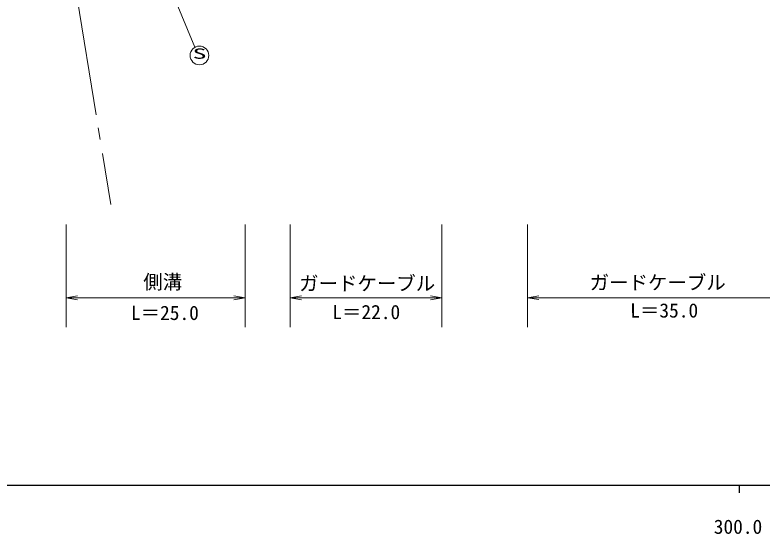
# Model space of a CAD drawing. Units: millimetres, scale not verified. Extents: x 40000 to 680000, y 20000 to 380000.
# Drawn here: x 274834 to 370938, y 198715 to 265518 of the extents above; entities that cross this region are included whole.
import ezdxf
from ezdxf.enums import TextEntityAlignment as Align

# ---------------------------------------------------------------- set-up
doc = ezdxf.new("R2010")
doc.units = ezdxf.units.MM
doc.header["$LTSCALE"] = 1000
for name, color, linetype, lineweight in [('M-BGD', 7, 'Continuous', 13), ('M-BMK-SRVR', 3, 'Continuous', 13), ('M-STR-STR3', 7, 'Continuous', 13), ('M-TTL-BAND', 7, 'Continuous', 25), ('M-TTL-TXT', 7, 'Continuous', 13)]:
    doc.layers.add(name, color=color, linetype=linetype, lineweight=lineweight)
doc.styles.add('ＭＳ ゴシック', font='')
doc.styles.get('ＭＳ ゴシック').set_extended_font_data('MS Gothic')

# ---------------------------------------------------------------- blocks, each defined once
blk = doc.blocks.new('open_arrow')
at = {"color": 0, "linetype": 'Continuous', "lineweight": -2}
blk.add_lwpolyline([(7.5, 1.25), (0, 0), (7.5, -1.25)], dxfattribs=at)

msp = doc.modelspace()

# ---------------------------------------------------------------- linework, layer by layer
at = {"layer": 'M-BMK-SRVR'}
for p, q in [((280716, 280671), (285272, 252679)), ((285550, 250969), (285791, 249489)), ((286087, 247672), (287154, 241117))]:
    msp.add_line(p, q, dxfattribs=at)
at = {"layer": 'M-STR-STR3'}
for p, q in [((281440, 238532), (281443, 225319)), ((304438, 238536), (304441, 225324)), ((310232, 238538), (310235, 225325)), ((329733, 238542), (329735, 225329)), ((340761, 238544), (340764, 225332)), ((281442, 229109), (304440, 229114)), ((310234, 229115), (329735, 229119)), ((340763, 229122), (376224, 229129))]:
    msp.add_line(p, q, dxfattribs=at)
at = {"layer": 'M-TTL-BAND'}
for p, q in [((40000, 205000), (579000, 205000)), ((368000, 205000), (368000, 204000))]:
    msp.add_line(p, q, dxfattribs=at)
at = {"layer": 'M-TTL-TXT'}
msp.add_line((297976, 261356), (289495, 281825), dxfattribs=at)
msp.add_circle((298562, 260308), 1200, dxfattribs=at)

# ---------------------------------------------------------------- block references
at = {"layer": 'M-STR-STR3', "xscale": 193, "yscale": 193}
for p in [(281442, 229109), (310234, 229115), (340763, 229122)]:
    msp.add_blockref('open_arrow', p, dxfattribs=at)
at = {"layer": 'M-STR-STR3', "xscale": 193, "yscale": 193, "rotation": 180}
for p in [(304440, 229114), (329735, 229119)]:
    msp.add_blockref('open_arrow', p, dxfattribs=at)

# ---------------------------------------------------------------- texts
at = {"layer": 'M-BGD', "style": 'ＭＳ ゴシック', "width": 2}
msp.add_text('S', height=1320, rotation=0.012, dxfattribs=at).set_placement((297683, 259482), align=Align.BOTTOM_LEFT)
at = {"layer": 'M-STR-STR3', "style": 'ＭＳ ゴシック'}
for s, p in [('側溝', (291342, 229699)), ('ガードケーブル', (311387, 229506)), ('ガードケーブル', (348765, 229619)), ('L＝25.0', (289756, 225711)), ('L＝22.0', (315658, 225822)), ('L＝35.0', (353983, 226027))]:
    msp.add_text(s, height=1833, rotation=0.012, dxfattribs=at).set_placement(p, align=Align.BOTTOM_LEFT)
at = {"layer": 'M-TTL-BAND', "style": 'ＭＳ ゴシック'}
msp.add_text('300.0', height=1833, dxfattribs=at).set_placement((367844, 198195), align=Align.BOTTOM_CENTER)

doc.saveas('drawing.dxf')
